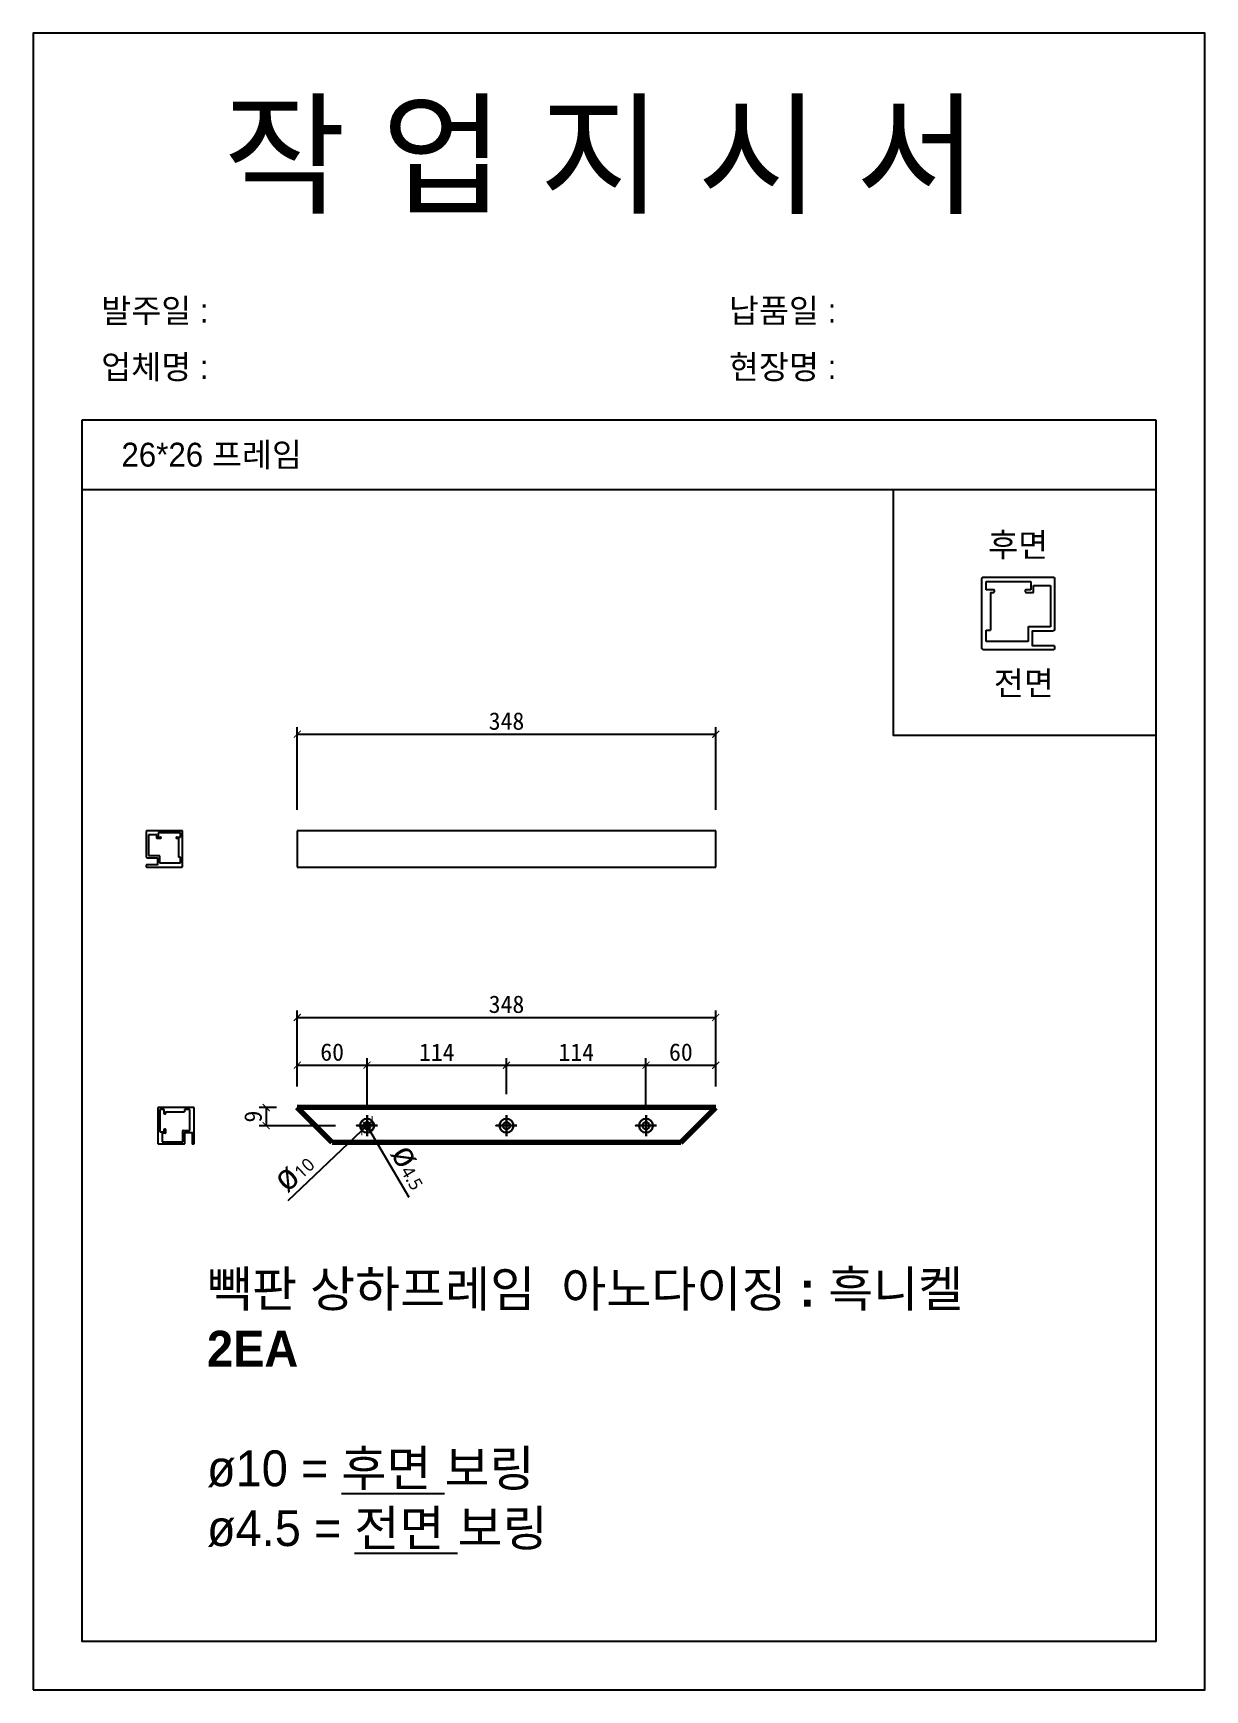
# Model space of a CAD drawing. Header units: millimetres. Extents: x -44117 to 256353, y -2095463 to 65325.
# Drawn here: x 68504 to 70184, y 21228 to 23604 of the extents above; entities that cross this region are included whole.
import ezdxf

# ---------------------------------------------------------------- set-up
doc = ezdxf.new("R2010")
doc.units = ezdxf.units.MM
doc.header["$LTSCALE"] = 10
doc.layers.add('Layer1', color=7, linetype='Continuous', lineweight=70)
doc.dimstyles.new('ISO-25', dxfattribs={"dimtxt": 2.5, "dimasz": 2.5, "dimexe": 1, "dimexo": 1, "dimtad": 1, "dimtxsty": 'Standard', "dimblk": 'ARCHTICK', "dimcen": 2.5, "dimadec": 0, "dimazin": 0, "dimtfac": 1, "dimtmove": 0, "dimatfit": 3, "dimfxl": 0, "dimarcsym": 0})

# ---------------------------------------------------------------- blocks, each defined once
blk = doc.blocks.new('_ArchTick')
at = {"color": 0, "linetype": 'ByBlock', "const_width": 0.15}
blk.add_lwpolyline([(-0.5, -0.5), (0.5, 0.5)], dxfattribs=at)
blk = doc.blocks.new('*D1665')
at = {"color": 0, "lineweight": -2}
for p, q in [((68883, 22093.5), (68883, 22134.2)), ((68883, 22124.2), (68983, 22124.2)), ((68983, 22082.5), (68983, 22134.2))]:
    blk.add_line(p, q, dxfattribs=at)
at = {"layer": 'Defpoints', "color": 0}
for p in [(68983, 22124.2), (68883, 22063.5), (68983, 22052.5)]:
    blk.add_point(p, dxfattribs=at)
at = {"color": 0, "lineweight": -2, "xscale": 10, "yscale": 10, "zscale": 10, "rotation": 180}
blk.add_blockref('_ArchTick', (68883, 22124.2), dxfattribs=at)
at = {"color": 0, "lineweight": -2, "xscale": 10, "yscale": 10, "zscale": 10}
blk.add_blockref('_ArchTick', (68983, 22124.2), dxfattribs=at)
at = {"color": 0, "insert": (68933, 22142.9), "char_height": 25, "attachment_point": 5}
blk.add_mtext('60', dxfattribs=at)
blk = doc.blocks.new('*D1663')
at = {"color": 0, "lineweight": -2}
for p, q in [((68883, 22093.5), (68883, 22202.7)), ((68883, 22192.7), (69483, 22192.7)), ((69483, 22093.5), (69483, 22202.7))]:
    blk.add_line(p, q, dxfattribs=at)
at = {"layer": 'Defpoints', "color": 0}
for p in [(69483, 22192.7), (68883, 22063.5), (69483, 22063.5)]:
    blk.add_point(p, dxfattribs=at)
at = {"color": 0, "lineweight": -2, "xscale": 10, "yscale": 10, "zscale": 10, "rotation": 180}
blk.add_blockref('_ArchTick', (68883, 22192.7), dxfattribs=at)
at = {"color": 0, "lineweight": -2, "xscale": 10, "yscale": 10, "zscale": 10}
blk.add_blockref('_ArchTick', (69483, 22192.7), dxfattribs=at)
at = {"color": 0, "insert": (69183, 22211.5), "char_height": 25, "attachment_point": 5}
blk.add_mtext('348', dxfattribs=at)
blk = doc.blocks.new('*D1666')
at = {"color": 0, "lineweight": -2}
for p, q in [((68870.1, 21930.4), (68975.8, 22030.6)), ((68990.3, 22044.4), (68975.8, 22030.6)), ((68990.3, 22044.4), (68990.3, 22044.4))]:
    blk.add_line(p, q, dxfattribs=at)
at = {"layer": 'Defpoints', "color": 0}
for p in [(68975.8, 22030.6), (68990.3, 22044.4)]:
    blk.add_point(p, dxfattribs=at)
at = {"color": 0, "lineweight": -2, "xscale": 10, "yscale": 10, "zscale": 10}
for p, rotation in [((68990.3, 22044.4), 223.4806529621891), ((68975.8, 22030.6), 43.48065296218906)]:
    blk.add_blockref('_ArchTick', p, dxfattribs=dict(at, rotation=rotation))
at = {"color": 0, "insert": (68876.9, 21972.7), "char_height": 25, "attachment_point": 5, "rotation": 43.4807}
blk.add_mtext('{\\fGulim|b0|i0|c129|p50;\\H1.4583x;ø\\fMalgun Gothic|b0|i0|c129|p50;\\H0.51429x;10}', dxfattribs=at)
blk = doc.blocks.new('*D1667')
at = {"color": 0, "lineweight": -2}
for p, q in [((68980.5, 22041.8), (68980.5, 22041.8)), ((68980.5, 22041.8), (68985.6, 22033.2)), ((69043.4, 21934.6), (68985.6, 22033.2))]:
    blk.add_line(p, q, dxfattribs=at)
at = {"layer": 'Defpoints', "color": 0}
for p in [(68980.5, 22041.8), (68985.6, 22033.2)]:
    blk.add_point(p, dxfattribs=at)
at = {"color": 0, "lineweight": -2, "xscale": 10, "yscale": 10, "zscale": 10}
for p, rotation in [((68980.5, 22041.8), 300.3861059706607), ((68985.6, 22033.2), 120.3861059706608)]:
    blk.add_blockref('_ArchTick', p, dxfattribs=dict(at, rotation=rotation))
at = {"color": 0, "insert": (69047.3, 21979.3), "char_height": 25, "attachment_point": 5, "rotation": 300.3861}
blk.add_mtext('{\\fGulim|b0|i0|c129|p50;\\H1.4583x;ø\\fMalgun Gothic|b0|i0|c129|p50;\\H0.51429x;4.5}', dxfattribs=at)
blk = doc.blocks.new('*D1668')
at = {"color": 0, "lineweight": -2}
for p, q in [((68983, 22067.5), (68983, 22134.2)), ((68983, 22124.2), (69183, 22124.2)), ((69183, 22082.5), (69183, 22134.2))]:
    blk.add_line(p, q, dxfattribs=at)
at = {"layer": 'Defpoints', "color": 0}
for p in [(69183, 22124.2), (69183, 22052.5), (68983, 22037.5)]:
    blk.add_point(p, dxfattribs=at)
at = {"color": 0, "lineweight": -2, "xscale": 10, "yscale": 10, "zscale": 10, "rotation": 180}
blk.add_blockref('_ArchTick', (68983, 22124.2), dxfattribs=at)
at = {"color": 0, "lineweight": -2, "xscale": 10, "yscale": 10, "zscale": 10}
blk.add_blockref('_ArchTick', (69183, 22124.2), dxfattribs=at)
at = {"color": 0, "insert": (69083, 22142.9), "char_height": 25, "attachment_point": 5}
blk.add_mtext('114', dxfattribs=at)
blk = doc.blocks.new('*D1669')
at = {"color": 0, "lineweight": -2}
for p, q in [((69183, 22082.5), (69183, 22134.2)), ((69183, 22124.2), (69383, 22124.2)), ((69383, 22067.5), (69383, 22134.2))]:
    blk.add_line(p, q, dxfattribs=at)
at = {"layer": 'Defpoints', "color": 0}
for p in [(69383, 22124.2), (69183, 22052.5), (69383, 22037.5)]:
    blk.add_point(p, dxfattribs=at)
at = {"color": 0, "lineweight": -2, "xscale": 10, "yscale": 10, "zscale": 10, "rotation": 180}
blk.add_blockref('_ArchTick', (69183, 22124.2), dxfattribs=at)
at = {"color": 0, "lineweight": -2, "xscale": 10, "yscale": 10, "zscale": 10}
blk.add_blockref('_ArchTick', (69383, 22124.2), dxfattribs=at)
at = {"color": 0, "insert": (69283, 22142.9), "char_height": 25, "attachment_point": 5}
blk.add_mtext('114', dxfattribs=at)
blk = doc.blocks.new('*D1670')
at = {"color": 0, "lineweight": -2}
for p, q in [((69383, 22082.5), (69383, 22134.2)), ((69383, 22124.2), (69483, 22124.2)), ((69483, 22093.5), (69483, 22134.2))]:
    blk.add_line(p, q, dxfattribs=at)
at = {"layer": 'Defpoints', "color": 0}
for p in [(69483, 22124.2), (69383, 22052.5), (69483, 22063.5)]:
    blk.add_point(p, dxfattribs=at)
at = {"color": 0, "lineweight": -2, "xscale": 10, "yscale": 10, "zscale": 10, "rotation": 180}
blk.add_blockref('_ArchTick', (69383, 22124.2), dxfattribs=at)
at = {"color": 0, "lineweight": -2, "xscale": 10, "yscale": 10, "zscale": 10}
blk.add_blockref('_ArchTick', (69483, 22124.2), dxfattribs=at)
at = {"color": 0, "insert": (69433, 22142.9), "char_height": 25, "attachment_point": 5}
blk.add_mtext('60', dxfattribs=at)
blk = doc.blocks.new('*D1671')
at = {"color": 0, "lineweight": -2}
for p, q in [((68853, 22063.5), (68828.5, 22063.5)), ((68838.5, 22063.5), (68838.5, 22037.5)), ((68938, 22037.5), (68828.5, 22037.5))]:
    blk.add_line(p, q, dxfattribs=at)
at = {"layer": 'Defpoints', "color": 0}
for p in [(68883, 22063.5), (68838.5, 22037.5), (68968, 22037.5)]:
    blk.add_point(p, dxfattribs=at)
at = {"color": 0, "lineweight": -2, "xscale": 10, "yscale": 10, "zscale": 10}
for p, rotation in [((68838.5, 22063.5), 90), ((68838.5, 22037.5), 270)]:
    blk.add_blockref('_ArchTick', p, dxfattribs=dict(at, rotation=rotation))
at = {"color": 0, "insert": (68819.7, 22050.5), "char_height": 25, "attachment_point": 5, "rotation": 90}
blk.add_mtext('9', dxfattribs=at)
blk = doc.blocks.new('*D1664')
at = {"color": 0, "lineweight": -2}
for p, q in [((68883, 22490.4), (68883, 22608.9)), ((68883, 22598.9), (69483, 22598.9)), ((69483, 22490.4), (69483, 22608.9))]:
    blk.add_line(p, q, dxfattribs=at)
at = {"layer": 'Defpoints', "color": 0}
for p in [(69483, 22598.9), (68883, 22460.4), (69483, 22460.4)]:
    blk.add_point(p, dxfattribs=at)
at = {"color": 0, "lineweight": -2, "xscale": 10, "yscale": 10, "zscale": 10, "rotation": 180}
blk.add_blockref('_ArchTick', (68883, 22598.9), dxfattribs=at)
at = {"color": 0, "lineweight": -2, "xscale": 10, "yscale": 10, "zscale": 10}
blk.add_blockref('_ArchTick', (69483, 22598.9), dxfattribs=at)
at = {"color": 0, "insert": (69183, 22617.6), "char_height": 25, "attachment_point": 5}
blk.add_mtext('348', dxfattribs=at)

msp = doc.modelspace()

# ---------------------------------------------------------------- linework, layer by layer
for p, q in [((70114.30453, 23049.19499), (68574.30453, 23049.19499)), ((70114.30453, 22949.19499), (68574.30453, 22949.19499)), ((69870.74894, 22806.11162), (69870.74894, 22818.11162)), ((69870.74894, 22818.11162), (69934.74894, 22818.11162)), ((69934.74894, 22818.11162), (69934.74894, 22806.11162)), ((69938.74894, 22803.31162), (69938.74894, 22812.11162)), ((69938.74894, 22812.11162), (69962.74894, 22812.11162)), ((69962.74894, 22812.11162), (69962.74894, 22752.91162)), ((69881.54894, 22806.11162), (69870.74894, 22806.11162)), ((69876.74894, 22802.11162), (69881.54894, 22802.11162)), ((69876.74894, 22802.11162), (69876.74894, 22748.11162)), ((69882.74894, 22803.31162), (69882.74894, 22804.91162)), ((69926.74894, 22804.91162), (69926.74894, 22803.31162)), ((69934.74894, 22806.11162), (69927.94894, 22806.11162)), ((69927.94894, 22802.11162), (69937.54894, 22802.11162)), ((69870.74894, 22732.11162), (69870.74894, 22748.11162)), ((69870.74894, 22748.11162), (69876.74894, 22748.11162)), ((69930.74894, 22751.71162), (69930.74894, 22746.91162)), ((69930.74894, 22746.91162), (69930.74894, 22732.11162)), ((69930.74894, 22746.91162), (69930.74894, 22746.91162)), ((69936.74894, 22752.91162), (69931.94894, 22752.91162)), ((69962.74894, 22752.91162), (69936.74894, 22752.91162)), ((69930.74894, 22732.11162), (69870.74894, 22732.11162)), ((68681.54171, 22454.44161), (68669.54171, 22454.44161)), ((68669.54171, 22454.44161), (68669.54171, 22424.84161)), ((68681.54171, 22450.04161), (68681.54171, 22454.44161)), ((68715.54171, 22457.44161), (68683.54171, 22457.44161)), ((68683.54171, 22457.44161), (68683.54171, 22451.44161)), ((68715.54171, 22451.44161), (68715.54171, 22457.44161)), ((69483.04013, 22460.44161), (68883.04013, 22460.44161)), ((68883.04013, 22460.44161), (68883.04013, 22408.44161)), ((69483.04013, 22408.44161), (69483.04013, 22460.44161)), ((68686.94171, 22449.44161), (68682.14171, 22449.44161)), ((68683.54171, 22451.44161), (68686.94171, 22451.44161)), ((68687.54171, 22450.84161), (68687.54171, 22450.04161)), ((68709.54171, 22450.04161), (68709.54171, 22450.84161)), ((68710.14171, 22451.44161), (68715.54171, 22451.44161)), ((68712.54171, 22449.44161), (68710.14171, 22449.44161)), ((68712.54171, 22449.44161), (68712.54171, 22422.44161)), ((68669.54171, 22424.84161), (68682.54171, 22424.84161)), ((68682.54171, 22424.84161), (68684.94171, 22424.84161)), ((68685.54171, 22424.24161), (68685.54171, 22421.84161)), ((68685.54171, 22421.84161), (68685.54171, 22414.44161)), ((68685.54171, 22421.84161), (68685.54171, 22421.84161)), ((68685.54171, 22414.44161), (68715.54171, 22414.44161)), ((68715.54171, 22422.44161), (68712.54171, 22422.44161)), ((68715.54171, 22414.44161), (68715.54171, 22422.44161)), ((68883.04013, 22408.44161), (69483.04013, 22408.44161)), ((68692.14461, 22060.52319), (68686.14461, 22060.52319)), ((68686.14461, 22060.52319), (68686.14461, 22028.52319)), ((68692.14461, 22055.12319), (68692.14461, 22060.52319)), ((68693.54461, 22054.52319), (68692.74461, 22054.52319)), ((68694.14461, 22057.52319), (68694.14461, 22055.12319)), ((68694.14461, 22057.52319), (68721.14461, 22057.52319)), ((68729.14461, 22060.52319), (68721.14461, 22060.52319)), ((68721.14461, 22060.52319), (68721.14461, 22057.52319)), ((68729.14461, 22030.52319), (68729.14461, 22060.52319)), ((68686.14461, 22028.52319), (68692.14461, 22028.52319)), ((68693.54461, 22026.52319), (68689.14461, 22026.52319)), ((68689.14461, 22026.52319), (68689.14461, 22014.52319)), ((68692.14461, 22028.52319), (68692.14461, 22031.92319)), ((68692.74461, 22032.52319), (68693.54461, 22032.52319)), ((68694.14461, 22031.92319), (68694.14461, 22027.12319)), ((68718.74461, 22027.52319), (68718.74461, 22029.92319)), ((68718.74461, 22014.52319), (68718.74461, 22027.52319)), ((68719.34461, 22030.52319), (68721.74461, 22030.52319)), ((68721.74461, 22030.52319), (68729.14461, 22030.52319)), ((68721.74461, 22030.52319), (68721.74461, 22030.52319)), ((68689.14461, 22014.52319), (68718.74461, 22014.52319))]:
    msp.add_line(p, q)
at = {"lineweight": 30}
for p, q in [((68983.04013, 22052.52319), (68983.04013, 22022.52319)), ((69183.04013, 22052.52319), (69183.04013, 22022.52319)), ((69383.04013, 22052.52319), (69383.04013, 22022.52319))]:
    msp.add_line(p, q, dxfattribs=at)
for points in [[(68504.30453, 21228.36471), (70184.30453, 21228.36471), (70184.30453, 23604.36471), (68504.30453, 23604.36471)], [(70114.30453, 22949.19499), (69737.35577, 22949.19499), (69737.35577, 22597.58802), (70114.30453, 22597.58802)]]:
    msp.add_lwpolyline(points, close=True)
msp.add_lwpolyline([(68574.30453, 23049.19499), (68574.30453, 21298.36471), (70114.30453, 21298.36471), (70114.30453, 23049.19499)])
for points in [[(69967.54894, 22726.11213, -0.4142135624), (69968.74894, 22724.91213), (69968.74894, 22721.31162, -0.4142135624), (69967.54894, 22720.11162), (69866.74894, 22720.11162, -0.4142135624), (69864.74894, 22722.11162), (69864.74894, 22822.11162, -0.4142135624), (69866.74894, 22824.11162), (69966.74894, 22824.11162, -0.4142135624), (69968.74894, 22822.11162), (69968.74894, 22748.91162, -0.4142135624), (69966.74894, 22746.91162), (69936.74894, 22746.91162), (69936.74894, 22726.11162), (69967.54894, 22726.11162)], [(68667.14171, 22411.44187, 0.4142135624), (68666.54171, 22410.84187), (68666.54171, 22409.04161, 0.4142135624), (68667.14171, 22408.44161), (68717.54171, 22408.44161, 0.4142135624), (68718.54171, 22409.44161), (68718.54171, 22459.44161, 0.4142135624), (68717.54171, 22460.44161), (68667.54171, 22460.44161, 0.4142135624), (68666.54171, 22459.44161), (68666.54171, 22422.84161, 0.4142135624), (68667.54171, 22421.84161), (68682.54171, 22421.84161), (68682.54171, 22411.44161), (68667.14171, 22411.44161)], [(68732.14435, 22012.12319, 0.4142135624), (68732.74435, 22011.52319), (68734.54461, 22011.52319, 0.4142135624), (68735.14461, 22012.12319), (68735.14461, 22062.52319, 0.4142135624), (68734.14461, 22063.52319), (68684.14461, 22063.52319, 0.4142135624), (68683.14461, 22062.52319), (68683.14461, 22012.52319, 0.4142135624), (68684.14461, 22011.52319), (68720.74461, 22011.52319, 0.4142135624), (68721.74461, 22012.52319), (68721.74461, 22027.52319), (68732.14461, 22027.52319), (68732.14461, 22012.12319)]]:
    msp.add_lwpolyline(points, format="xyb")
for points in [[(68998.04013, 22037.52319), (68968.04013, 22037.52319)], [(69198.04013, 22037.52319), (69168.04013, 22037.52319)], [(69398.04013, 22037.52319), (69368.04013, 22037.52319)]]:
    msp.add_lwpolyline(points, close=True, dxfattribs=at)
for centre, radius in [((68983.04013, 22037.52319), 10), ((68983.04013, 22037.52319), 5), ((69183.04013, 22037.52319), 10), ((69183.04013, 22037.52319), 5), ((69383.04013, 22037.52319), 10), ((69383.04013, 22037.52319), 5)]:
    msp.add_circle(centre, radius, dxfattribs=at)
for centre, radius, start, end in [((69881.54894, 22804.91162), 1.2, 360, 90), ((69881.54894, 22803.31162), 1.2, 270, 0), ((69927.94894, 22804.91162), 1.2, 90, 180), ((69927.94894, 22803.31162), 1.2, 180, 270), ((69937.54894, 22803.31162), 1.2, 270, 0), ((69931.94894, 22751.71162), 1.2, 90, 180), ((68682.14171, 22450.04161), 0.6, 180, 270), ((68686.94171, 22450.84161), 0.6, 0, 90), ((68686.94171, 22450.04161), 0.6, 270, 0), ((68710.14171, 22450.84161), 0.6, 90, 180), ((68710.14171, 22450.04161), 0.6, 180, 270), ((68684.94171, 22424.24161), 0.6, 0, 90), ((68692.74461, 22055.12319), 0.6, 180, 270), ((68693.54461, 22055.12319), 0.6, 270, 0), ((68692.74461, 22031.92319), 0.6, 90, 180), ((68693.54461, 22031.92319), 0.6, 0, 90), ((68693.54461, 22027.12319), 0.6, 270, 0), ((68719.34461, 22029.92319), 0.6, 90, 180)]:
    msp.add_arc(centre, radius, start, end)
at = {"layer": 'Layer1'}
for p, q in [((68933.04013, 22013.52319), (68883.04013, 22063.52319)), ((69433.04013, 22013.52319), (69483.04013, 22063.52319))]:
    msp.add_line(p, q, dxfattribs=at)
for points in [[(69483.04013, 22063.52319), (68883.04013, 22063.52319)], [(69433.04013, 22013.52319), (68933.04013, 22013.52319)]]:
    msp.add_lwpolyline(points, dxfattribs=at)

# ---------------------------------------------------------------- texts
at = {"attachment_point": 1}
for s, heights, insert, char_height in [('{\\fGulim|b0|i0|c129|p50;작 업 지 시 서}', [-155.84554], (68777.11114, 23500.2022), 140), ('{\\fGulim|b0|i0|c129|p50;발주일 :}', [-38.18216], (68601.90178, 23223.48178), 34.3), ('{\\fGulim|b0|i0|c129|p50;납품일 :}', [-37.67976], (69501.87976, 23223.48178), 34.3), ('{\\fGulim|b0|i0|c129|p50;업체명 : }', [-38.2735], (68601.90178, 23142.8256), 34.3), ('{\\fGulim|b0|i0|c129|p50;현장명 : }', [-38.2735], (69501.87976, 23142.8256), 34.3), ('{\\fGulim|b0|i0|c129|p50;26*26 프레임}', [-38.22783], (68630.86437, 23016.95702), 34.3), ('{\\fGulim|b0|i0|c129|p50;후면}', [-38.18216], (69873.60103, 22887.48673), 34.3), ('{\\fGulim|b0|i0|c129|p50;전면}', [-37.08602], (69881.79489, 22689.12703), 34.3), ('{\\fGulim|b1|i0|c129|p50;빽판 상하프레임  아노다이징 : 흑니켈\\P2EA\\P\\fGulim|b0|i0|c129|p50;\\Pø10 = \\fGulim|b1|i0|c129|p50;\\L후면\\fGulim|b0|i0|c129|p50;\\l 보링\\Pø4.5 = \\fGulim|b1|i0|c129|p50;\\L전면\\fGulim|b0|i0|c129|p50;\\l 보링}', [-411.84859], (68753.52798, 21829.14004), 51.45)]:
    msp.add_mtext_dynamic_manual_height_columns(s, width=3307.3198183, gutter_width=12.5, heights=heights, dxfattribs=dict(at, insert=insert, char_height=char_height))

# ---------------------------------------------------------------- dimensions: what is measured, and where the dimension line sits
for base, p1, p2, text, override, picture, middle in [((69483.04013, 22598.88765), (68883.04013, 22460.44161), (69483.04013, 22460.44161), '348', {"dimscale": 10, "dimasz": 1, "dimexo": 3}, '*D1664', (69183.04013, 22617.63765)), ((69483.04013, 22192.71278), (68883.04013, 22063.52319), (69483.04013, 22063.52319), '348', {"dimscale": 10, "dimasz": 1, "dimexo": 3}, '*D1663', (69183.04013, 22211.46278)), ((68983.04013, 22124.18724), (68883.04013, 22063.52319), (68983.04013, 22052.52319), '60', {"dimscale": 10, "dimasz": 1, "dimexo": 3}, '*D1665', (68933.04013, 22142.93724)), ((69183.04013, 22124.18724), (68983.04013, 22037.52319), (69183.04013, 22052.52319), '114', {"dimscale": 10, "dimasz": 1, "dimexo": 3, "dimtmove": 1}, '*D1668', (69083.04013, 22142.93724)), ((69383.04013, 22124.18724), (69183.04013, 22052.52319), (69383.04013, 22037.52319), '114', {"dimscale": 10, "dimasz": 1, "dimexo": 3, "dimtmove": 1}, '*D1669', (69283.04013, 22142.93724)), ((69483.04013, 22124.18724), (69383.04013, 22052.52319), (69483.04013, 22063.52319), '60', {"dimscale": 10, "dimasz": 1, "dimexo": 3, "dimtmove": 1}, '*D1670', (69433.04013, 22142.93724))]:
    dim = msp.add_linear_dim(base=base, p1=p1, p2=p2, text=text, dimstyle='ISO-25', override=override)
    dim.commit()
    dim.dimension.update_dxf_attribs({"geometry": picture, "text_midpoint": middle})
dim = msp.add_linear_dim(base=(68838.48863, 22037.52319), p1=(68883.04013, 22063.52319), p2=(68968.04013, 22037.52319), angle=90, text='9', dimstyle='ISO-25', override={"dimscale": 10, "dimasz": 1, "dimexo": 3})
dim.commit()
dim.dimension.update_dxf_attribs({"geometry": '*D1671', "text_midpoint": (68838.48863, 22050.52319), "dimtype": 160})
for p1, p2, text, picture, middle in [((68990.29619, 22044.40429), (68975.78406, 22030.64209), '{\\fGulim|b0|i0|c129|p50;\\H1.4583x;ø\\fMalgun Gothic|b0|i0|c129|p50;\\H0.51429x;10}', '*D1666', (68894.78799, 21953.83165)), ((68980.511, 22041.83637), (68985.56925, 22033.21001), '{\\fGulim|b0|i0|c129|p50;\\H1.4583x;ø\\fMalgun Gothic|b0|i0|c129|p50;\\H0.51429x;4.5}', '*D1667', (69024.90537, 21966.12594))]:
    dim = msp.add_diameter_dim_2p(p1=p1, p2=p2, text=text, dimstyle='ISO-25', override={"dimscale": 10, "dimasz": 1, "dimexo": 3})
    dim.commit()
    dim.dimension.update_dxf_attribs({"geometry": picture, "text_midpoint": middle, "dimtype": 163})

doc.saveas('drawing.dxf')
